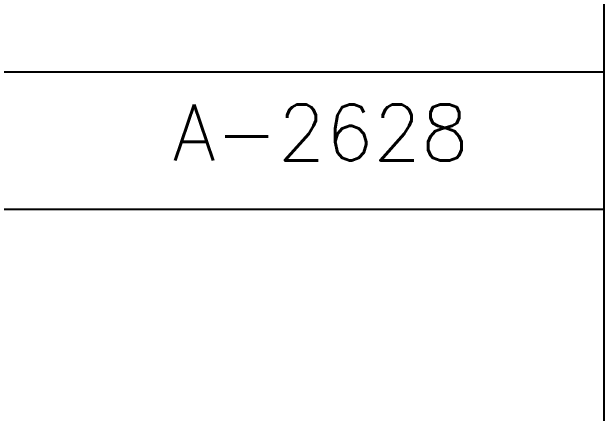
# Model space of a CAD drawing. Extents: x -59.1 to 26.7, y 12.6 to 48.
# Drawn here: x -11.01 to -4.63, y 26.18 to 30.5 of the extents above; entities that cross this region are included whole.
import ezdxf

# ---------------------------------------------------------------- set-up
doc = ezdxf.new("R2010")
doc.units = 0
doc.header["$MEASUREMENT"] = 0
doc.layers.add('FOLHA', color=3, linetype='CONTINUOUS')
doc.styles.get("Standard").update_dxf_attribs({"font": 'txt.shx', "height": 0.15})

# ---------------------------------------------------------------- blocks, each defined once
blk = doc.blocks.new('FOLHAVERDE')
at = {"layer": 'FOLHA', "linetype": 'CONTINUOUS'}
blk.add_line((-5.4555, 2.298), (-5.4555, 37.298), dxfattribs=at)

msp = doc.modelspace()

# ---------------------------------------------------------------- linework, layer by layer
at = {"layer": 'FOLHA', "linetype": 'CONTINUOUS'}
for p, q in [((-4.6288, 13.0031), (-4.6288, 46.0031)), ((-26.6288, 29.8579), (-4.6288, 29.8579)), ((-26.6288, 28.3775), (-4.6288, 28.3775))]:
    msp.add_line(p, q, dxfattribs=at)

# ---------------------------------------------------------------- block references
at = {"layer": 'FOLHA'}
msp.add_blockref('FOLHAVERDE', (0.8266, 10.7051), dxfattribs=at)

# ---------------------------------------------------------------- texts
msp.add_text('A-2628', height=0.6, dxfattribs=at).set_placement((-9.276, 28.9039))

doc.saveas('drawing.dxf')
